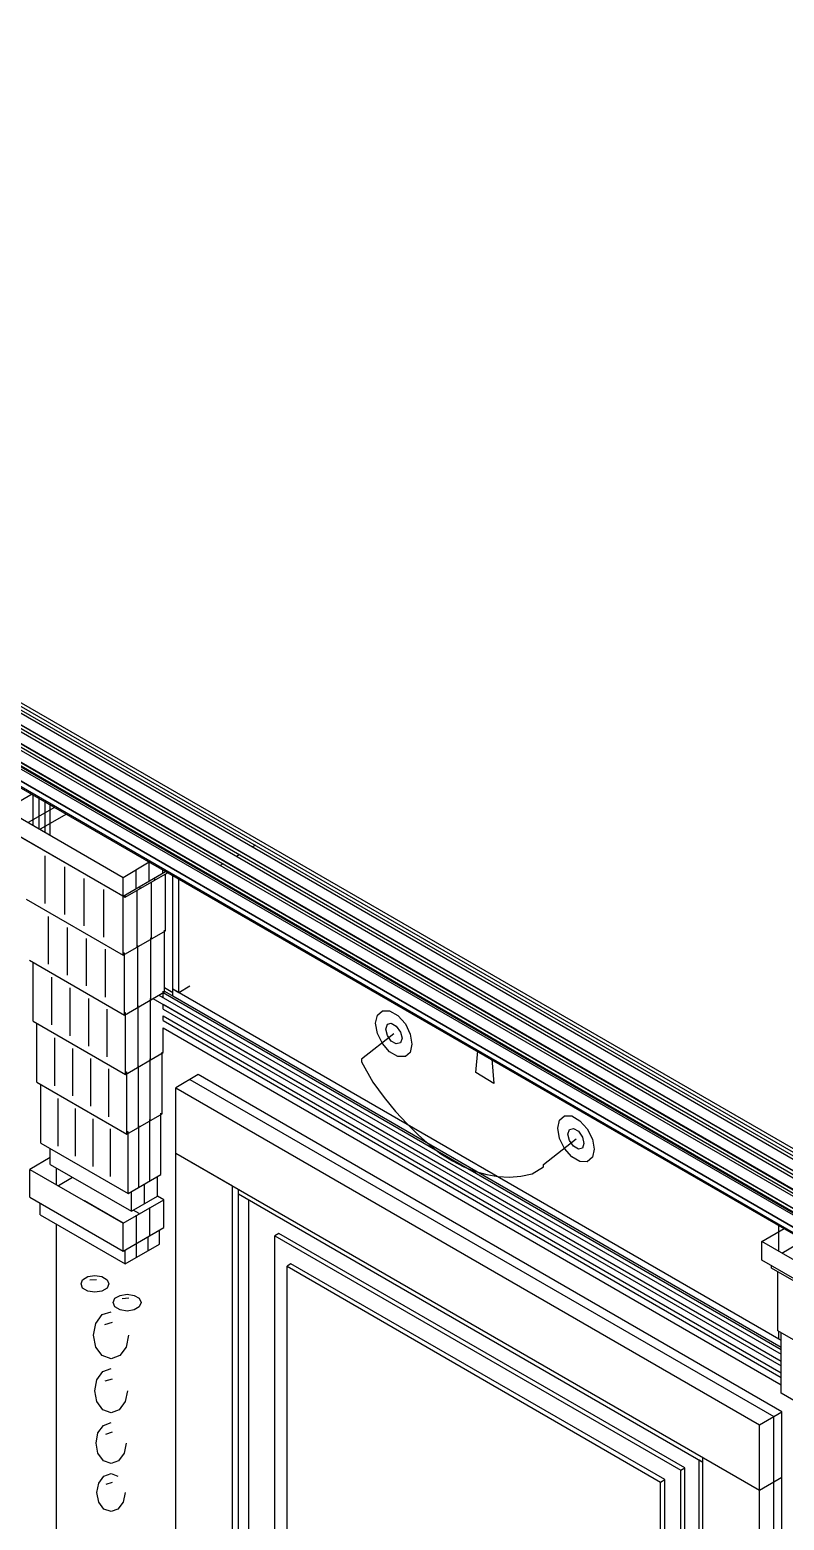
# Model space of a CAD drawing. Header units: inches. Extents: x 0.3 to 16.2, y 0.3 to 11.4.
# Drawn here: x 4.735 to 5.643, y 5.99 to 7.784 of the extents above; entities that cross this region are included whole.
import ezdxf

# ---------------------------------------------------------------- set-up
doc = ezdxf.new("R2010")
doc.units = ezdxf.units.IN
doc.header["$LTSCALE"] = 0.009843
doc.header["$MEASUREMENT"] = 0
doc.layers.add('GEOMETRY', color=7, linetype='Continuous')

msp = doc.modelspace()

# ---------------------------------------------------------------- linework, layer by layer
at = {"layer": 'GEOMETRY'}
for p, q in [((0.9567, 9.1366), (5.7374, 6.3764)), ((0.9567, 9.1366), (5.7374, 6.3764)), ((0.9634, 9.1409), (5.7374, 6.3846)), ((0.9634, 9.1409), (5.7374, 6.3846)), ((0.9634, 9.1366), (5.7374, 6.3803)), ((0.9638, 9.1453), (5.7374, 6.389)), ((0.9638, 9.1453), (5.7374, 6.389)), ((0.9638, 9.1409), (5.7374, 6.3846)), ((0.9567, 9.1224), (5.7374, 6.3626)), ((0.9567, 9.1142), (5.7374, 6.3539)), ((0.9567, 9.1142), (5.7374, 6.3539)), ((0.9634, 9.1185), (5.7374, 6.3622)), ((0.9634, 9.1185), (5.7374, 6.3622)), ((0.9634, 9.1185), (5.7374, 6.3622)), ((0.9634, 9.1142), (5.7374, 6.3579)), ((0.9567, 9.1), (5.7374, 6.3402)), ((0.9634, 9.0961), (5.7374, 6.3394)), ((0.9634, 9.0961), (5.7374, 6.3394)), ((0.9634, 9.0961), (5.7374, 6.3394)), ((0.9567, 9.0913), (5.7374, 6.3315)), ((0.9567, 9.0913), (5.7374, 6.3315)), ((0.9634, 9.0917), (5.7374, 6.3354)), ((0.9567, 9.0776), (5.7374, 6.3173)), ((0.9567, 9.0689), (5.7374, 6.3091)), ((0.9567, 9.0689), (5.7374, 6.3091)), ((0.9634, 9.0732), (5.7374, 6.3169)), ((0.9634, 9.0732), (5.7374, 6.3169)), ((0.9634, 9.0732), (5.7374, 6.3169)), ((0.9634, 9.0693), (5.7374, 6.313)), ((0.9567, 9.0551), (5.7374, 6.2949)), ((0.9634, 9.0508), (5.7374, 6.2945)), ((0.9685, 9.0413), (5.7378, 6.2878)), ((0.9803, 9.0331), (5.7382, 6.2858)), ((1.0394, 9.024), (5.7421, 6.3091)), ((1.0394, 9.024), (5.7421, 6.3091)), ((1.0661, 9.0142), (5.7449, 6.313)), ((1.0661, 9.0142), (5.7449, 6.313)), ((4.7378, 6.8638), (4.7059, 6.8453)), ((4.739, 6.8264), (4.739, 6.8642)), ((4.7461, 6.822), (4.7461, 6.8602)), ((4.7535, 6.8181), (4.7535, 6.8547)), ((4.7059, 6.8453), (4.8472, 6.7638)), ((4.7059, 6.8453), (4.8472, 6.7638)), ((4.7646, 6.848), (4.7327, 6.8299)), ((4.7791, 6.8398), (4.7472, 6.8217)), ((4.7594, 6.8146), (4.7594, 6.8512)), ((4.7594, 6.8146), (4.7594, 6.8512)), ((4.7059, 6.8228), (4.8472, 6.7413)), ((4.7232, 6.813), (4.8496, 6.7398)), ((5.0067, 6.8024), (5.0031, 6.8004)), ((5.0102, 6.8047), (5.0102, 6.8043)), ((4.7535, 6.7323), (4.7535, 6.7898)), ((4.8472, 6.7638), (4.8787, 6.7823)), ((4.8472, 6.7638), (4.8787, 6.7823)), ((4.8787, 6.7594), (4.8787, 6.7823)), ((4.987, 6.7909), (4.9835, 6.789)), ((4.7772, 6.7189), (4.7772, 6.7764)), ((4.8472, 6.7413), (4.8984, 6.7709)), ((4.8472, 6.7413), (4.8472, 6.7638)), ((4.8496, 6.7398), (4.9008, 6.7693)), ((4.863, 6.7504), (4.863, 6.7728)), ((4.8949, 6.7689), (4.8949, 6.7728)), ((4.8984, 6.6996), (4.8984, 6.7681)), ((4.9071, 6.6295), (4.9071, 6.7673)), ((4.9677, 6.7799), (4.9642, 6.778)), ((4.8004, 6.7055), (4.8004, 6.7626)), ((4.824, 6.6917), (4.824, 6.7492)), ((4.8642, 6.6799), (4.8642, 6.7484)), ((4.8677, 6.7504), (4.8677, 6.7531)), ((4.8815, 6.6898), (4.8815, 6.7583)), ((4.8854, 6.7606), (4.8854, 6.7634)), ((4.9142, 6.6252), (4.9142, 6.763)), ((4.9142, 6.6339), (4.9142, 6.7618)), ((4.7303, 6.7374), (4.8472, 6.6701)), ((4.8472, 6.6701), (4.8472, 6.7413)), ((4.8496, 6.7398), (4.8496, 6.7429)), ((4.7575, 6.6594), (4.7575, 6.7165)), ((4.7803, 6.6461), (4.7803, 6.7035)), ((4.8472, 6.6701), (4.8984, 6.6996)), ((4.8969, 6.626), (4.8969, 6.7004)), ((4.8031, 6.6331), (4.8031, 6.6902)), ((4.826, 6.6197), (4.826, 6.6772)), ((4.865, 6.6075), (4.865, 6.6819)), ((4.8807, 6.6169), (4.8807, 6.6909)), ((4.7346, 6.6642), (4.8488, 6.598)), ((4.739, 6.5906), (4.739, 6.6614)), ((4.8472, 6.6732), (4.8488, 6.6724)), ((4.8472, 6.6732), (4.8488, 6.6724)), ((4.8488, 6.598), (4.8488, 6.6724)), ((4.7614, 6.5862), (4.7614, 6.6437)), ((4.7835, 6.5732), (4.7835, 6.6307)), ((4.8488, 6.598), (4.8969, 6.626)), ((4.8902, 6.622), (5.6394, 6.1898)), ((4.8902, 6.622), (5.6394, 6.1898)), ((4.8953, 6.6193), (4.8953, 6.6268)), ((4.8953, 6.6252), (5.6394, 6.1953)), ((4.8969, 6.6311), (4.9071, 6.6252)), ((4.8969, 6.6268), (5.6394, 6.1984)), ((4.8969, 6.6268), (5.6394, 6.1984)), ((4.9071, 6.6295), (5.6394, 6.2067)), ((4.9071, 6.6295), (5.6394, 6.2067)), ((4.9071, 6.6295), (4.9142, 6.6252)), ((4.9071, 6.6213), (4.9071, 6.6295)), ((4.9071, 6.6213), (5.6394, 6.1984)), ((4.9142, 6.6252), (4.9276, 6.6331)), ((4.9142, 6.6252), (5.6394, 6.2067)), ((4.8059, 6.5606), (4.8059, 6.6181)), ((4.828, 6.5476), (4.828, 6.6051)), ((4.8654, 6.535), (4.8654, 6.6094)), ((4.8803, 6.5441), (4.8803, 6.6181)), ((4.8831, 6.6181), (5.6394, 6.1815)), ((4.8953, 6.611), (5.6394, 6.1815)), ((4.8953, 6.6051), (4.8953, 6.611)), ((4.8953, 6.6051), (5.6394, 6.1756)), ((4.8953, 6.6051), (5.6394, 6.1756)), ((5.1535, 6.598), (5.1594, 6.6031)), ((5.1594, 6.6031), (5.1681, 6.6031)), ((5.1681, 6.6031), (5.178, 6.5976)), ((4.739, 6.5906), (4.85, 6.5264)), ((4.7433, 6.5173), (4.7433, 6.5882)), ((4.8488, 6.6016), (4.85, 6.6008)), ((4.8488, 6.6016), (4.85, 6.6008)), ((4.85, 6.5264), (4.85, 6.6008)), ((4.8953, 6.5969), (5.6394, 6.1673)), ((4.8953, 6.5969), (5.6394, 6.1673)), ((4.8953, 6.5913), (4.8953, 6.5969)), ((4.8953, 6.5913), (5.6394, 6.1618)), ((4.8953, 6.5913), (5.6394, 6.1618)), ((5.1512, 6.5882), (5.1535, 6.598)), ((5.1535, 6.576), (5.1512, 6.5882)), ((5.1634, 6.5811), (5.1654, 6.587)), ((5.1654, 6.587), (5.1701, 6.5882)), ((5.1701, 6.5882), (5.176, 6.5846)), ((5.176, 6.5846), (5.1811, 6.5776)), ((5.178, 6.5976), (5.187, 6.5874)), ((5.187, 6.5874), (5.1929, 6.5752)), ((4.765, 6.513), (4.765, 6.5705)), ((4.8953, 6.5827), (5.6394, 6.1531)), ((4.8953, 6.5528), (4.8953, 6.5827)), ((5.1732, 6.5756), (5.1343, 6.5449)), ((5.1594, 6.5638), (5.1535, 6.576)), ((5.1654, 6.5736), (5.1634, 6.5811)), ((5.1701, 6.5665), (5.1654, 6.5736)), ((5.176, 6.5634), (5.1701, 6.5665)), ((5.1811, 6.5776), (5.1831, 6.5701)), ((5.1831, 6.5701), (5.1811, 6.5646)), ((5.1929, 6.5752), (5.1949, 6.563)), ((4.7866, 6.5008), (4.7866, 6.5579)), ((4.85, 6.5264), (4.8953, 6.5528)), ((4.8941, 6.4791), (4.8941, 6.5535)), ((5.1681, 6.5539), (5.1594, 6.5638)), ((5.178, 6.548), (5.1681, 6.5539)), ((5.1811, 6.5646), (5.176, 6.5634)), ((5.1929, 6.5531), (5.187, 6.548)), ((5.1949, 6.563), (5.1929, 6.5531)), ((5.2717, 6.5287), (5.2744, 6.5551)), ((4.8083, 6.4882), (4.8083, 6.5457)), ((4.8299, 6.4756), (4.8299, 6.5331)), ((4.8657, 6.463), (4.8657, 6.537)), ((4.8799, 6.4713), (4.8799, 6.5453)), ((5.1343, 6.5449), (5.1343, 6.5417)), ((5.1343, 6.5417), (5.148, 6.5173)), ((5.187, 6.548), (5.178, 6.548)), ((5.2913, 6.5453), (5.2937, 6.5157)), ((4.7433, 6.5173), (4.8516, 6.4547)), ((4.748, 6.4437), (4.748, 6.5146)), ((4.85, 6.5299), (4.8516, 6.5291)), ((4.85, 6.5299), (4.8516, 6.5291)), ((4.8516, 6.4547), (4.8516, 6.5291)), ((4.9374, 6.5264), (4.9106, 6.5106)), ((4.9374, 6.5264), (4.9276, 6.5205)), ((4.9276, 6.5205), (5.6307, 6.1146)), ((4.9276, 6.5205), (5.6307, 6.1146)), ((5.6402, 6.1205), (4.9374, 6.5264)), ((5.6402, 6.1205), (4.9374, 6.5264)), ((5.148, 6.5173), (5.1614, 6.4988)), ((5.2937, 6.5157), (5.2717, 6.5287)), ((4.7689, 6.4402), (4.7689, 6.4976)), ((4.9106, 6.5106), (5.6134, 6.1047)), ((4.9106, 6.5106), (5.6134, 6.1047)), ((4.9106, 6.4319), (4.9106, 6.5106)), ((5.1614, 6.4988), (5.1752, 6.4819)), ((4.7898, 6.428), (4.7898, 6.4854)), ((4.8516, 6.4547), (4.8941, 6.4791)), ((4.8925, 6.4059), (4.8925, 6.4799)), ((5.1752, 6.4819), (5.189, 6.4669)), ((5.3724, 6.4717), (5.3787, 6.4768)), ((5.3787, 6.4768), (5.3874, 6.4768)), ((5.3874, 6.4768), (5.3972, 6.4709)), ((4.811, 6.4157), (4.811, 6.4732)), ((4.8319, 6.4035), (4.8319, 6.461)), ((4.8661, 6.3906), (4.8661, 6.465)), ((4.8795, 6.3984), (4.8795, 6.4724)), ((5.189, 6.4669), (5.2028, 6.4535)), ((5.3705, 6.4618), (5.3724, 6.4717)), ((5.3724, 6.4496), (5.3705, 6.4618)), ((5.3827, 6.4547), (5.3846, 6.4602)), ((5.3846, 6.4602), (5.3894, 6.4614)), ((5.3894, 6.4614), (5.3953, 6.4583)), ((5.3972, 6.4709), (5.4059, 6.461)), ((5.4059, 6.461), (5.4122, 6.4488)), ((4.748, 6.4437), (4.8531, 6.3831)), ((4.8516, 6.4583), (4.8531, 6.4575)), ((4.8516, 6.4583), (4.8531, 6.4575)), ((4.8531, 6.3831), (4.8531, 6.4575)), ((5.2028, 6.4535), (5.2165, 6.4413)), ((5.2165, 6.4413), (5.2299, 6.4311)), ((5.3535, 6.4181), (5.3925, 6.4492)), ((5.3787, 6.4374), (5.3724, 6.4496)), ((5.3846, 6.4472), (5.3827, 6.4547)), ((5.3894, 6.4402), (5.3846, 6.4472)), ((5.3953, 6.4583), (5.4004, 6.4512)), ((5.4004, 6.4512), (5.402, 6.4433)), ((5.402, 6.4433), (5.4004, 6.4378)), ((5.4122, 6.4488), (5.4142, 6.4366)), ((4.7594, 6.4264), (4.735, 6.4122)), ((4.7594, 6.4181), (4.7594, 6.437)), ((4.9106, 6.4319), (5.6134, 6.026)), ((4.9106, 6.4319), (4.9787, 6.3925)), ((4.9106, 6.4319), (4.9787, 6.3925)), ((4.9106, 5.1496), (4.9106, 6.4319)), ((5.2299, 6.4311), (5.2437, 6.4224)), ((5.3874, 6.4272), (5.3787, 6.4374)), ((5.3972, 6.4217), (5.3874, 6.4272)), ((5.3953, 6.4366), (5.3894, 6.4402)), ((5.4004, 6.4378), (5.3953, 6.4366)), ((5.4122, 6.4268), (5.4059, 6.4213)), ((5.4142, 6.4366), (5.4122, 6.4268)), ((4.735, 6.4122), (4.8472, 6.3476)), ((4.735, 6.4122), (4.8472, 6.3476)), ((4.735, 6.3787), (4.735, 6.4122)), ((4.7594, 6.4181), (4.8571, 6.3618)), ((4.7669, 6.3941), (4.7669, 6.4138)), ((4.8531, 6.3831), (4.8925, 6.4059)), ((5.2437, 6.4224), (5.2575, 6.4154)), ((5.2575, 6.4154), (5.2713, 6.4098)), ((5.2713, 6.4098), (5.285, 6.4059)), ((5.285, 6.4059), (5.2984, 6.4035)), ((5.326, 6.4039), (5.3398, 6.4067)), ((5.3398, 6.4067), (5.3535, 6.4154)), ((5.3535, 6.4154), (5.3535, 6.4181)), ((5.4059, 6.4213), (5.3972, 6.4217)), ((4.7862, 6.4024), (4.7693, 6.3925)), ((4.8728, 6.3709), (4.8728, 6.3945)), ((4.8886, 6.3799), (4.8886, 6.4035)), ((4.9787, 5.1102), (4.9787, 6.3925)), ((4.9862, 6.3827), (4.9862, 6.3886)), ((5.2984, 6.4035), (5.3122, 6.4028)), ((5.3122, 6.4028), (5.326, 6.4039)), ((4.735, 6.3787), (4.8472, 6.3138)), ((4.7472, 6.3575), (4.7472, 6.3717)), ((4.8472, 6.3476), (4.8008, 6.3744)), ((4.8472, 6.3476), (4.8961, 6.3756)), ((4.8472, 6.3476), (4.8961, 6.3756)), ((4.8571, 6.3618), (4.8571, 6.3854)), ((4.8571, 6.3618), (4.8886, 6.3799)), ((4.8961, 6.3756), (4.8886, 6.3799)), ((4.8961, 6.3421), (4.8961, 6.3756)), ((4.9862, 6.3827), (5.5453, 6.0598)), ((4.9862, 6.3827), (4.9984, 6.3756)), ((4.9862, 6.3827), (4.9984, 6.3756)), ((4.9862, 5.1287), (4.9862, 6.3827)), ((4.9984, 5.1217), (4.9984, 6.3756)), ((4.7472, 6.3575), (4.8496, 6.2984)), ((4.8665, 6.3591), (4.8594, 6.363)), ((4.8634, 6.3232), (4.8634, 6.3571)), ((4.8795, 6.3327), (4.8795, 6.3665)), ((4.7669, 5.1453), (4.7669, 6.3461)), ((4.8472, 6.3138), (4.8472, 6.3476)), ((4.8472, 6.3138), (4.8961, 6.3421)), ((4.8909, 6.3224), (4.8909, 6.3394)), ((5.0346, 6.335), (5.0299, 6.3323)), ((5.5236, 6.0528), (5.0346, 6.335)), ((5.6161, 6.3256), (5.6429, 6.3409)), ((5.6366, 6.3138), (5.6366, 6.3461)), ((4.8496, 6.2984), (4.8909, 6.3224)), ((4.8496, 6.2984), (4.8496, 6.3154)), ((4.8634, 6.3063), (4.8634, 6.3232)), ((4.8772, 6.3142), (4.8772, 6.3311)), ((5.0299, 6.3323), (5.5185, 6.05)), ((5.0299, 6.3323), (5.5185, 6.05)), ((5.0299, 5.1398), (5.0299, 6.3323)), ((5.7087, 6.272), (5.6161, 6.3256)), ((5.7087, 6.272), (5.6161, 6.3256)), ((5.6161, 6.3031), (5.6161, 6.3256)), ((5.6402, 6.3114), (5.6669, 6.3272)), ((5.0492, 6.2984), (5.0445, 6.2957)), ((5.4992, 6.039), (5.0492, 6.2984)), ((5.7087, 6.2496), (5.6161, 6.3031)), ((4.7965, 6.2744), (4.7984, 6.2795)), ((4.7984, 6.2795), (4.8047, 6.2835)), ((4.8047, 6.2835), (4.813, 6.2846)), ((4.8071, 6.2791), (4.815, 6.2799)), ((4.813, 6.2846), (4.8217, 6.2835)), ((4.8217, 6.2835), (4.828, 6.2795)), ((4.828, 6.2795), (4.8299, 6.2744)), ((5.0445, 6.2957), (5.4941, 6.0358)), ((5.0445, 6.2957), (5.4941, 6.0358)), ((5.0445, 5.1484), (5.0445, 6.2957)), ((5.628, 6.2933), (5.628, 6.2961)), ((5.711, 6.2457), (5.628, 6.2933)), ((5.6354, 6.2181), (5.6354, 6.289)), ((4.7984, 6.2693), (4.7965, 6.2744)), ((4.8047, 6.2657), (4.7984, 6.2693)), ((4.813, 6.2646), (4.8047, 6.2657)), ((4.8217, 6.2657), (4.813, 6.2646)), ((4.828, 6.2693), (4.8217, 6.2657)), ((4.8299, 6.2744), (4.828, 6.2693)), ((4.8437, 6.2606), (4.852, 6.2622)), ((4.852, 6.2622), (4.8606, 6.2606)), ((4.8354, 6.252), (4.8374, 6.2571)), ((4.8374, 6.2469), (4.8354, 6.252)), ((4.8374, 6.2571), (4.8437, 6.2606)), ((4.8437, 6.2433), (4.8374, 6.2469)), ((4.8461, 6.2567), (4.8539, 6.2575)), ((4.8606, 6.2606), (4.8665, 6.2571)), ((4.8665, 6.2469), (4.8606, 6.2433)), ((4.8665, 6.2571), (4.8689, 6.252)), ((4.8689, 6.252), (4.8665, 6.2469)), ((4.8114, 6.2126), (4.8142, 6.2268)), ((4.8142, 6.2268), (4.822, 6.2374)), ((4.822, 6.2374), (4.8327, 6.2409)), ((4.8252, 6.2256), (4.8346, 6.2283)), ((4.852, 6.2417), (4.8437, 6.2433)), ((4.8606, 6.2433), (4.852, 6.2417)), ((4.8142, 6.1984), (4.8114, 6.2126)), ((4.8535, 6.2126), (4.8508, 6.1984)), ((5.7134, 6.1732), (5.6354, 6.2181)), ((5.6366, 6.2083), (5.6366, 6.2173)), ((5.6366, 6.2083), (5.6394, 6.2067)), ((5.6394, 6.1429), (5.6394, 6.2161)), ((4.822, 6.1882), (4.8142, 6.1984)), ((4.8508, 6.1984), (4.8433, 6.1882)), ((4.8327, 6.1843), (4.822, 6.1882)), ((4.8228, 6.1689), (4.8327, 6.1724)), ((4.8433, 6.1882), (4.8327, 6.1843)), ((4.813, 6.1457), (4.8157, 6.1591)), ((4.8157, 6.1591), (4.8228, 6.1689)), ((4.8256, 6.1579), (4.8346, 6.1602)), ((4.8157, 6.1327), (4.813, 6.1457)), ((4.8524, 6.1457), (4.8496, 6.1327)), ((5.7154, 6.0988), (5.6394, 6.1429)), ((4.8228, 6.1228), (4.8157, 6.1327)), ((4.8327, 6.1193), (4.8228, 6.1228)), ((4.8425, 6.1228), (4.8327, 6.1193)), ((4.8496, 6.1327), (4.8425, 6.1228)), ((5.6134, 6.1047), (5.6402, 6.1205)), ((5.6134, 6.1047), (5.6402, 6.1205)), ((5.6307, 6.1146), (5.6402, 6.1205)), ((5.6307, 6.1146), (5.6402, 6.1205)), ((5.6402, 4.6807), (5.6402, 6.1205)), ((5.6402, 6.0417), (5.6402, 6.1205)), ((4.8169, 6.0953), (4.8236, 6.1039)), ((4.8236, 6.1039), (4.8327, 6.1075)), ((5.6134, 6.026), (5.6134, 6.1047)), ((5.6307, 4.6748), (5.6307, 6.1146)), ((4.8146, 6.0827), (4.8169, 6.0953)), ((4.8169, 6.0705), (4.8146, 6.0827)), ((4.8264, 6.0937), (4.8346, 6.0965)), ((4.8508, 6.0827), (4.8484, 6.0705)), ((4.8236, 6.0614), (4.8169, 6.0705)), ((4.8484, 6.0705), (4.8417, 6.0614)), ((5.5453, 6.0654), (5.6134, 6.026)), ((5.5453, 6.0654), (5.6134, 6.026)), ((5.5453, 4.7831), (5.5453, 6.0654)), ((4.8327, 6.0583), (4.8236, 6.0614)), ((4.8417, 6.0614), (4.8327, 6.0583)), ((5.5185, 6.05), (5.5236, 6.0528)), ((5.5185, 6.05), (5.5236, 6.0528)), ((5.5185, 4.8579), (5.5185, 6.05)), ((5.5236, 4.8606), (5.5236, 6.0528)), ((5.5406, 6.0626), (5.5453, 6.0598)), ((5.5406, 6.0626), (5.5453, 6.0598)), ((5.5406, 4.8087), (5.5406, 6.0626)), ((4.8157, 6.0232), (4.8181, 6.0346)), ((4.8181, 6.0346), (4.824, 6.0429)), ((4.824, 6.0429), (4.8327, 6.0461)), ((4.8268, 6.0335), (4.8343, 6.0358)), ((4.8327, 6.0461), (4.8409, 6.0429)), ((5.4941, 6.0358), (5.4992, 6.039)), ((5.4941, 6.0358), (5.4992, 6.039)), ((5.4941, 4.8886), (5.4941, 6.0358)), ((5.4992, 4.8913), (5.4992, 6.039)), ((5.6134, 6.026), (5.6402, 6.0417)), ((5.6134, 6.026), (5.6402, 6.0417)), ((5.6134, 6.026), (5.6402, 6.0417)), ((5.6402, 4.7594), (5.6402, 6.0417)), ((4.8181, 6.0118), (4.8157, 6.0232)), ((4.824, 6.0031), (4.8181, 6.0118)), ((4.8472, 6.0118), (4.8409, 6.0031)), ((4.8496, 6.0232), (4.8472, 6.0118)), ((5.6134, 4.7437), (5.6134, 6.026)), ((4.8327, 6.0004), (4.824, 6.0031)), ((4.8409, 6.0031), (4.8327, 6.0004))]:
    msp.add_line(p, q, dxfattribs=at)

doc.saveas('drawing.dxf')
